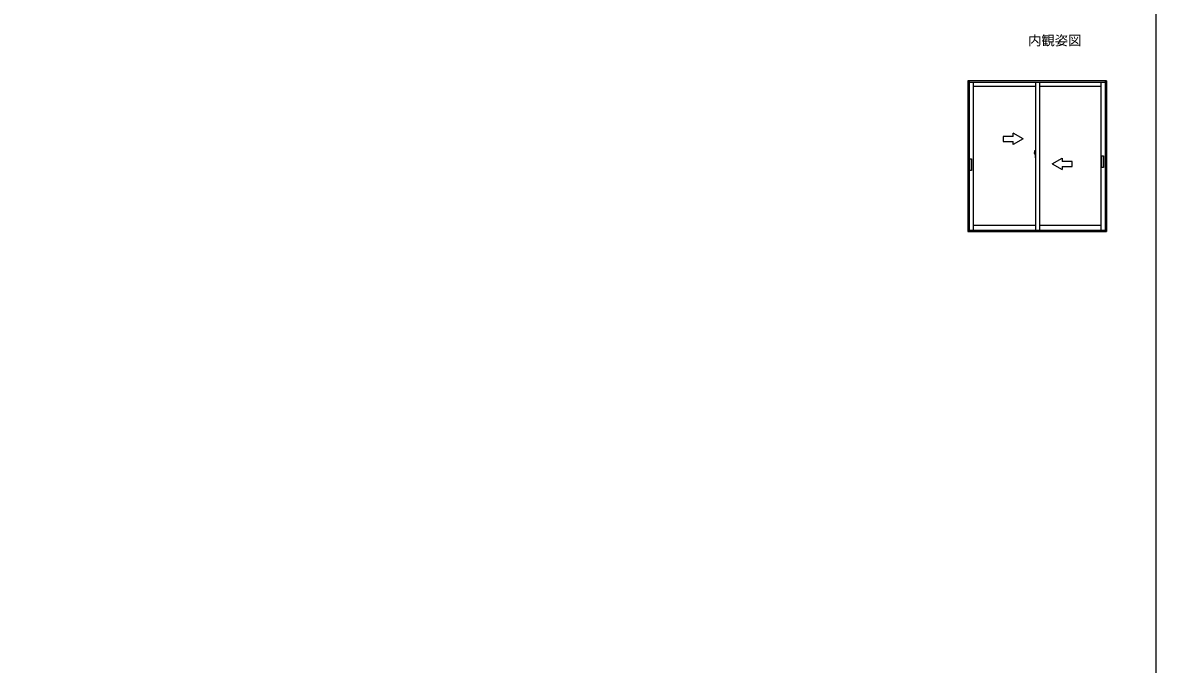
# Model space of a CAD drawing. Units: millimetres, scale not verified. Extents: x -525 to 525, y -780 to 776.
# Drawn here: x -156 to 525, y -395 to -10 of the extents above; entities that cross this region are included whole.
import ezdxf
from ezdxf.enums import TextEntityAlignment as Align

# ---------------------------------------------------------------- set-up
doc = ezdxf.new("R2010")
doc.units = ezdxf.units.MM
doc.header["$LTSCALE"] = 4
for name, color, linetype in [('0-1_USER1', 3, 'Continuous'), ('0-5_YKK_A1', 4, 'Continuous'), ('0-7_YKK_ZWAK', 7, 'Continuous')]:
    doc.layers.add(name, color=color, linetype=linetype)
doc.styles.add('ＭＳ ゴシック', font='')
doc.styles.get('ＭＳ ゴシック').set_extended_font_data('MS Gothic')

msp = doc.modelspace()

# ---------------------------------------------------------------- linework, layer by layer
at = {"layer": '0-5_YKK_A1'}
for p, q in [((495, -44.348), (411.8, -44.348)), ((411.8, -44.348), (411.8, -134.848)), ((412.5, -44.348), (412.5, -134.848)), ((494.3, -45.448), (412.5, -45.448)), ((414.975, -45.448), (414.975, -134.148)), ((414.975, -47.598), (452.425, -47.598)), ((452.425, -45.448), (452.425, -134.148)), ((454.825, -45.448), (454.825, -134.148)), ((454.825, -47.598), (491.826, -47.598)), ((491.826, -134.148), (491.826, -45.448)), ((494.3, -44.348), (494.3, -134.848)), ((495, -44.348), (495, -134.848)), ((439.062, -77.762), (433.062, -77.762)), ((439.062, -77.762), (439.062, -75.798)), ((445.062, -79.262), (439.062, -75.798)), ((445.062, -79.262), (439.062, -82.726)), ((439.062, -82.726), (439.062, -80.762)), ((452.253, -87.848), (451.683, -87.848)), ((451.737, -87.848), (452.193, -87.848)), ((451.75, -88.087), (451.75, -87.483)), ((452.067, -88.11), (451.762, -88.1)), ((451.831, -86.357), (452.062, -86.349)), ((451.924, -88.329), (452, -88.329)), ((451.925, -88.329), (451.925, -88.293)), ((452, -88.28), (451.938, -88.28)), ((452.018, -87.848), (452.5, -87.848)), ((452.025, -88.255), (452.025, -88.109)), ((452.075, -88.103), (452.075, -86.356)), ((452.075, -87.474), (452.075, -88.254)), ((452.075, -87.598), (452.1, -87.598)), ((452.091, -87.338), (452.091, -87.348)), ((452.091, -88.283), (452.091, -88.273)), ((452.098, -87.331), (452.103, -87.331)), ((452.098, -87.356), (452.103, -87.356)), ((452.098, -88.266), (452.103, -88.266)), ((452.098, -88.291), (452.103, -88.291)), ((452.1, -87.456), (452.117, -86.84)), ((452.1, -87.456), (452.2, -87.456)), ((452.2, -87.46), (452.1, -87.464)), ((452.1, -88.158), (452.1, -87.464)), ((452.2, -88.161), (452.1, -88.158)), ((452.1, -88.166), (452.2, -88.166)), ((452.1, -88.166), (452.117, -88.781)), ((452.125, -87.463), (452.125, -87.456)), ((452.125, -88.159), (452.125, -88.166)), ((452.129, -86.828), (452.2, -86.826)), ((452.178, -87.88), (452.178, -87.826)), ((452.184, -87.848), (452.212, -87.848)), ((452.2, -86.819), (452.425, -86.811)), ((452.2, -86.819), (452.2, -87.46)), ((452.425, -87.381), (452.2, -87.377)), ((452.425, -87.456), (452.2, -87.46)), ((452.2, -87.853), (452.2, -87.843)), ((452.2, -88.803), (452.2, -88.161)), ((452.213, -87.836), (452.208, -87.836)), ((452.208, -87.861), (452.213, -87.861)), ((452.213, -88.112), (452.213, -87.487)), ((452.225, -87.475), (452.4, -87.469)), ((452.225, -88.124), (452.4, -88.13)), ((452.413, -88.118), (452.413, -87.481)), ((452.425, -87.806), (452.413, -87.806)), ((452.425, -87.918), (452.413, -87.918)), ((452.129, -88.793), (452.2, -88.796)), ((452.2, -88.803), (452.425, -88.811)), ((452.425, -90.561), (452.425, -88.561)), ((462.387, -94.262), (468.387, -90.798)), ((462.387, -94.262), (468.387, -97.726)), ((468.387, -90.798), (468.387, -92.762)), ((474.387, -92.762), (468.387, -92.762)), ((474.387, -95.762), (474.387, -92.762)), ((468.387, -95.762), (468.387, -97.726)), ((468.387, -95.762), (474.387, -95.762)), ((411.8, -134.848), (495, -134.848)), ((412.5, -134.148), (494.3, -134.148)), ((414.975, -131.023), (452.425, -131.023)), ((454.825, -131.023), (491.826, -131.023))]:
    msp.add_line(p, q, dxfattribs=at)
for points in [[(433.062, -77.762), (433.062, -80.762), (439.062, -80.762)], [(452.075, -87.598), (452.075, -88.098), (452.1, -88.098)]]:
    msp.add_lwpolyline(points, dxfattribs=at)
for points in [[(413.887, -98.348), (412.887, -98.348), (412.887, -91.348), (413.887, -91.348)], [(493.213, -96.46), (492.213, -96.46), (492.213, -89.46), (493.213, -89.46)]]:
    msp.add_lwpolyline(points, close=True, dxfattribs=at)
msp.add_circle((452.178, -87.848), 0.0187, dxfattribs=at)
for centre, radius, start, end in [((460.375, -87.492), 8.625, 172.48051, 179.94208), ((451.763, -88.087), 0.0125, 180, 268), ((451.832, -86.364), 0.0075, 92, 172.48051), ((452.606, -87.948), 0.781, 191.38244, 209.20035), ((452.606, -87.898), 0.781, 195.22882, 209.70865), ((451.938, -88.293), 0.0125, 90, 180), ((452, -88.254), 0.075, 270, 0), ((452, -88.255), 0.025, 270, 0), ((452.063, -86.361), 0.0125, 0, 92), ((452.068, -88.103), 0.0075, 268, 0), ((452.098, -87.338), 0.0075, 90, 178.40155), ((452.098, -87.348), 0.0075, 178.40155, 270), ((452.098, -88.273), 0.0075, 90, 181.59845), ((452.098, -88.283), 0.0075, 181.59845, 270), ((452.13, -86.841), 0.0125, 92, 178.40155), ((452.208, -87.843), 0.0075, 90, 180), ((452.208, -87.853), 0.0075, 180, 270), ((452.225, -87.487), 0.0125, 92, 180), ((452.225, -88.112), 0.0125, 180, 268), ((452.4, -87.481), 0.0125, 0, 92), ((452.13, -88.781), 0.0125, 181.59845, 268), ((452.4, -89.868), 0.0125, 268, 0)]:
    msp.add_arc(centre, radius, start, end, dxfattribs=at)
at = {"layer": '0-7_YKK_ZWAK'}
msp.add_lwpolyline([(-525, -779.9), (525, -779.9), (525, 750.1)], dxfattribs=at)

# ---------------------------------------------------------------- texts
at = {"layer": '0-1_USER1', "style": 'ＭＳ ゴシック'}
msp.add_text('内観姿図', height=5.865, dxfattribs=at).set_placement((448, -24.9), align=Align.BOTTOM_LEFT)

doc.saveas('drawing.dxf')
